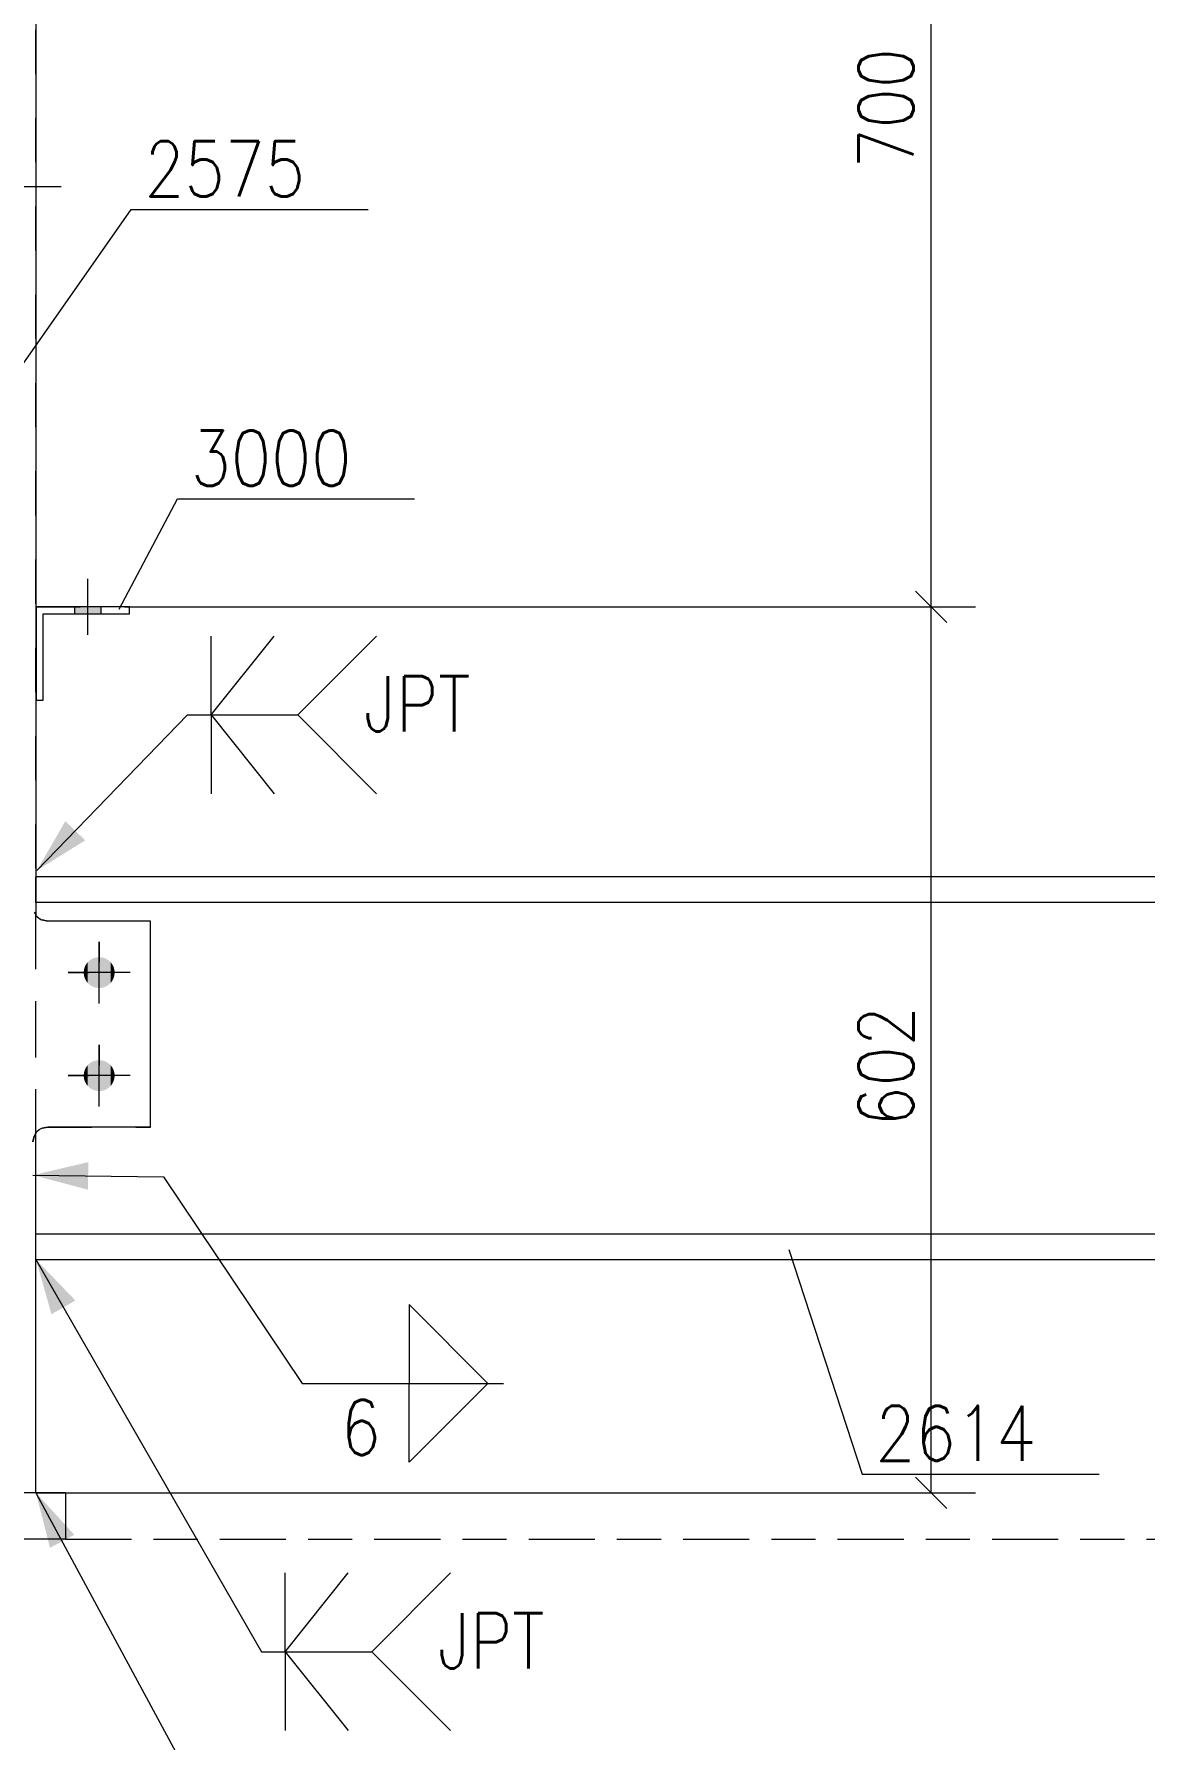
# Model space of a CAD drawing. Header units: millimetres. Extents: x 5 to 846, y 5 to 599.
# Drawn here: x 118.5 to 168.8, y 361 to 438.3 of the extents above; entities that cross this region are included whole.
import ezdxf

# ---------------------------------------------------------------- set-up
doc = ezdxf.new("R2010")
doc.units = ezdxf.units.MM
for name, pattern in [('XKITLINE00', [0]), ('XKITLINE02', [4, 2, -2]), ('XKITLINE06', [7, 3, -1, 2, -1])]:
    doc.linetypes.add(name, pattern=pattern)
for name, color, linetype, lineweight in [('Cota', 4, 'Continuous', 0), ('Marca da peça', 2, 'Continuous', 0), ('Objeto gráfico', 3, 'Continuous', 0), ('Parafuso', 3, 'Continuous', 0), ('Peça', 2, 'Continuous', 0), ('Solda', 1, 'Continuous', 0)]:
    doc.layers.add(name, color=color, linetype=linetype, lineweight=lineweight)
doc.styles.add('ROMANS', font='ROMANS__.TTF')
doc.styles.add('SIMPLEX', font='SIMPLEX_.TTF')

msp = doc.modelspace()

# ---------------------------------------------------------------- hatches: boundary and pattern name
at = {"layer": 'Parafuso'}
msp.add_hatch(color=7, dxfattribs=at).paths.add_polyline_path([(120.298, 411.986), (120.298, 412.303), (121.498, 412.303), (121.498, 411.986)], flags=17)
at = {"layer": 'Solda'}
msp.add_hatch(color=7, dxfattribs=at).paths.add_polyline_path([(118.6, 400.361), (119.89, 402.592), (120.788, 401.722)], flags=17)

# ---------------------------------------------------------------- linework, layer by layer
at = {"layer": 'Cota', "color": 7, "linetype": 'XKITLINE00', "lineweight": 0}
for p, q in [((159.135, 412.303), (159.135, 458.97)), ((113.056, 431.353), (119.701, 431.353)), ((113.056, 431.353), (119.701, 431.353)), ((158.428, 413.01), (159.842, 411.596)), ((158.428, 413.01), (159.842, 411.596)), ((122.798, 412.303), (161.135, 412.303)), ((122.798, 412.303), (161.135, 412.303)), ((159.135, 372.164), (159.135, 412.303)), ((158.428, 372.872), (159.842, 371.457)), ((118.556, 372.164), (161.135, 372.164))]:
    msp.add_line(p, q, dxfattribs=at)
at = {"layer": 'Cota', "color": 3}
for p in [(159.135, 412.303), (159.135, 412.303), (159.135, 372.164)]:
    msp.add_point(p, dxfattribs=at)
at = {"layer": 'Marca da peça', "color": 7, "linetype": 'XKITLINE00', "lineweight": 0}
for p, q in [((114.988, 419.064), (122.871, 430.298)), ((122.871, 430.298), (133.612, 430.298)), ((122.326, 412.19), (124.972, 417.191)), ((124.972, 417.191), (135.713, 417.191)), ((152.676, 383.192), (156.002, 373.007)), ((156.002, 373.007), (166.743, 373.007))]:
    msp.add_line(p, q, dxfattribs=at)
at = {"layer": 'Objeto gráfico', "color": 7, "linetype": 'XKITLINE06', "lineweight": 0}
msp.add_line((119.889, 370.064), (199.889, 370.064), dxfattribs=at)
at = {"layer": 'Parafuso', "color": 7, "linetype": 'XKITLINE00', "lineweight": 0}
for p, q in [((120.898, 413.573), (120.898, 411.033)), ((120.298, 412.303), (120.298, 411.986)), ((121.498, 412.303), (121.498, 411.986)), ((121.422, 394.331), (121.422, 397.131)), ((121.422, 397.131), (121.422, 396.199)), ((122.822, 395.731), (120.022, 395.731)), ((120.022, 395.731), (120.955, 395.731)), ((122.822, 395.731), (121.89, 395.731)), ((121.422, 394.331), (121.422, 395.264)), ((121.422, 389.665), (121.422, 392.465)), ((121.422, 392.465), (121.422, 391.532)), ((122.822, 391.065), (120.022, 391.065)), ((120.022, 391.065), (120.955, 391.065)), ((122.822, 391.065), (121.89, 391.065)), ((121.422, 389.665), (121.422, 390.597))]:
    msp.add_line(p, q, dxfattribs=at)
at = {"layer": 'Parafuso', "color": 7}
for points in [[(120.723, 395.697), (120.722, 395.731), (120.723, 395.766)], [(120.726, 395.663), (120.723, 395.766), (120.726, 395.8)], [(120.723, 395.697), (120.723, 395.766), (120.726, 395.663)], [(120.73, 395.629), (120.726, 395.8), (120.73, 395.834)], [(120.726, 395.663), (120.726, 395.8), (120.73, 395.629)], [(120.736, 395.595), (120.73, 395.834), (120.736, 395.868)], [(120.73, 395.629), (120.73, 395.834), (120.736, 395.595)], [(120.743, 395.561), (120.736, 395.868), (120.743, 395.901)], [(120.736, 395.595), (120.736, 395.868), (120.743, 395.561)], [(120.752, 395.528), (120.743, 395.901), (120.752, 395.934)], [(120.743, 395.561), (120.743, 395.901), (120.752, 395.528)], [(120.763, 395.495), (120.752, 395.934), (120.763, 395.967)], [(120.752, 395.528), (120.752, 395.934), (120.763, 395.495)], [(120.776, 395.463), (120.763, 395.967), (120.776, 395.999)], [(120.763, 395.495), (120.763, 395.967), (120.776, 395.463)], [(120.789, 395.432), (120.776, 395.999), (120.789, 396.031)], [(120.776, 395.463), (120.776, 395.999), (120.789, 395.432)], [(120.805, 395.401), (120.789, 396.031), (120.805, 396.061)], [(120.789, 395.432), (120.789, 396.031), (120.805, 395.401)], [(120.822, 395.371), (120.805, 396.061), (120.822, 396.091)], [(120.805, 395.401), (120.805, 396.061), (120.822, 395.371)], [(120.84, 395.342), (120.822, 396.091), (120.84, 396.12)], [(120.822, 395.371), (120.822, 396.091), (120.84, 395.342)], [(120.86, 395.314), (120.84, 396.12), (120.86, 396.148)], [(120.84, 395.342), (120.84, 396.12), (120.86, 395.314)], [(120.881, 395.287), (120.86, 396.148), (120.881, 396.175)], [(120.86, 395.314), (120.86, 396.148), (120.881, 395.287)], [(120.904, 395.261), (120.881, 396.175), (120.904, 396.201)], [(120.881, 395.287), (120.881, 396.175), (120.904, 395.261)], [(120.927, 395.236), (120.904, 396.201), (120.927, 396.226)], [(120.904, 395.261), (120.904, 396.201), (120.927, 395.236)], [(120.952, 395.213), (120.927, 396.226), (120.952, 396.25)], [(120.927, 395.236), (120.927, 396.226), (120.952, 395.213)], [(120.978, 395.19), (120.952, 396.25), (120.978, 396.272)], [(120.952, 395.213), (120.952, 396.25), (120.978, 395.19)], [(121.005, 395.169), (120.978, 396.272), (121.005, 396.294)], [(120.978, 395.19), (120.978, 396.272), (121.005, 395.169)], [(121.033, 395.149), (121.005, 396.294), (121.033, 396.313)], [(121.005, 395.169), (121.005, 396.294), (121.033, 395.149)], [(121.062, 395.131), (121.033, 396.313), (121.062, 396.332)], [(121.033, 395.149), (121.033, 396.313), (121.062, 395.131)], [(121.092, 395.114), (121.062, 396.332), (121.092, 396.349)], [(121.062, 395.131), (121.062, 396.332), (121.092, 395.114)], [(121.123, 395.098), (121.092, 396.349), (121.123, 396.364)], [(121.092, 395.114), (121.092, 396.349), (121.123, 395.098)], [(121.154, 395.085), (121.123, 396.364), (121.154, 396.378)], [(121.123, 395.098), (121.123, 396.364), (121.154, 395.085)], [(121.186, 395.072), (121.154, 396.378), (121.186, 396.39)], [(121.154, 395.085), (121.154, 396.378), (121.186, 395.072)], [(121.219, 395.061), (121.186, 396.39), (121.219, 396.401)], [(121.186, 395.072), (121.186, 396.39), (121.219, 395.061)], [(121.252, 395.052), (121.219, 396.401), (121.252, 396.41)], [(121.219, 395.061), (121.219, 396.401), (121.252, 395.052)], [(121.286, 395.045), (121.252, 396.41), (121.286, 396.418)], [(121.252, 395.052), (121.252, 396.41), (121.286, 395.045)], [(121.32, 395.039), (121.286, 396.418), (121.32, 396.424)], [(121.286, 395.045), (121.286, 396.418), (121.32, 395.039)], [(121.354, 395.035), (121.32, 396.424), (121.354, 396.428)], [(121.32, 395.039), (121.32, 396.424), (121.354, 395.035)], [(121.388, 395.032), (121.354, 396.428), (121.388, 396.43)], [(121.354, 395.035), (121.354, 396.428), (121.388, 395.032)], [(121.422, 395.031), (121.388, 396.43), (121.422, 396.431)], [(121.388, 395.032), (121.388, 396.43), (121.422, 395.031)], [(121.422, 395.031), (121.422, 396.431), (121.457, 395.032)], [(121.457, 395.032), (121.422, 396.431), (121.457, 396.43)], [(121.457, 395.032), (121.457, 396.43), (121.491, 395.035)], [(121.491, 395.035), (121.457, 396.43), (121.491, 396.428)], [(121.491, 395.035), (121.491, 396.428), (121.525, 395.039)], [(121.525, 395.039), (121.491, 396.428), (121.525, 396.424)], [(121.525, 395.039), (121.525, 396.424), (121.559, 395.045)], [(121.559, 395.045), (121.525, 396.424), (121.559, 396.418)], [(121.559, 395.045), (121.559, 396.418), (121.592, 395.052)], [(121.592, 395.052), (121.559, 396.418), (121.592, 396.41)], [(121.592, 395.052), (121.592, 396.41), (121.625, 395.061)], [(121.625, 395.061), (121.592, 396.41), (121.625, 396.401)], [(121.625, 395.061), (121.625, 396.401), (121.658, 395.072)], [(121.658, 395.072), (121.625, 396.401), (121.658, 396.39)], [(121.658, 395.072), (121.658, 396.39), (121.69, 395.085)], [(121.69, 395.085), (121.658, 396.39), (121.69, 396.378)], [(121.69, 395.085), (121.69, 396.378), (121.722, 395.098)], [(121.722, 395.098), (121.69, 396.378), (121.722, 396.364)], [(121.722, 395.098), (121.722, 396.364), (121.752, 395.114)], [(121.752, 395.114), (121.722, 396.364), (121.752, 396.349)], [(121.752, 395.114), (121.752, 396.349), (121.782, 395.131)], [(121.782, 395.131), (121.752, 396.349), (121.782, 396.332)], [(121.782, 395.131), (121.782, 396.332), (121.811, 395.149)], [(121.811, 395.149), (121.782, 396.332), (121.811, 396.313)], [(121.811, 395.149), (121.811, 396.313), (121.839, 395.169)], [(121.839, 395.169), (121.811, 396.313), (121.839, 396.294)], [(121.839, 395.169), (121.839, 396.294), (121.866, 395.19)], [(121.866, 395.19), (121.839, 396.294), (121.866, 396.272)], [(121.866, 395.19), (121.866, 396.272), (121.892, 395.213)], [(121.892, 395.213), (121.866, 396.272), (121.892, 396.25)], [(121.892, 395.213), (121.892, 396.25), (121.917, 395.236)], [(121.917, 395.236), (121.892, 396.25), (121.917, 396.226)], [(121.917, 395.236), (121.917, 396.226), (121.941, 395.261)], [(121.941, 395.261), (121.917, 396.226), (121.941, 396.201)], [(121.941, 395.261), (121.941, 396.201), (121.963, 395.287)], [(121.963, 395.287), (121.941, 396.201), (121.963, 396.175)], [(121.963, 395.287), (121.963, 396.175), (121.984, 395.314)], [(121.984, 395.314), (121.963, 396.175), (121.984, 396.148)], [(121.984, 395.314), (121.984, 396.148), (122.004, 395.342)], [(122.004, 395.342), (121.984, 396.148), (122.004, 396.12)], [(122.004, 395.342), (122.004, 396.12), (122.023, 395.371)], [(122.023, 395.371), (122.004, 396.12), (122.023, 396.091)], [(122.023, 395.371), (122.023, 396.091), (122.04, 395.401)], [(122.04, 395.401), (122.023, 396.091), (122.04, 396.061)], [(122.04, 395.401), (122.04, 396.061), (122.055, 395.432)], [(122.055, 395.432), (122.04, 396.061), (122.055, 396.031)], [(122.055, 395.432), (122.055, 396.031), (122.069, 395.463)], [(122.069, 395.463), (122.055, 396.031), (122.069, 395.999)], [(122.069, 395.463), (122.069, 395.999), (122.081, 395.495)], [(122.081, 395.495), (122.069, 395.999), (122.081, 395.967)], [(122.081, 395.495), (122.081, 395.967), (122.092, 395.528)], [(122.092, 395.528), (122.081, 395.967), (122.092, 395.934)], [(122.092, 395.528), (122.092, 395.934), (122.101, 395.561)], [(122.101, 395.561), (122.092, 395.934), (122.101, 395.901)], [(122.101, 395.561), (122.101, 395.901), (122.109, 395.595)], [(122.109, 395.595), (122.101, 395.901), (122.109, 395.868)], [(122.109, 395.595), (122.109, 395.868), (122.115, 395.629)], [(122.115, 395.629), (122.109, 395.868), (122.115, 395.834)], [(122.115, 395.629), (122.115, 395.834), (122.119, 395.663)], [(122.119, 395.663), (122.115, 395.834), (122.119, 395.8)], [(122.119, 395.663), (122.119, 395.8), (122.121, 395.697)], [(122.121, 395.697), (122.119, 395.8), (122.121, 395.766)], [(122.121, 395.697), (122.121, 395.766), (122.122, 395.731)], [(120.723, 391.03), (120.722, 391.065), (120.723, 391.099)], [(120.726, 390.996), (120.723, 391.099), (120.726, 391.133)], [(120.723, 391.03), (120.723, 391.099), (120.726, 390.996)], [(120.73, 390.962), (120.726, 391.133), (120.73, 391.167)], [(120.726, 390.996), (120.726, 391.133), (120.73, 390.962)], [(120.736, 390.928), (120.73, 391.167), (120.736, 391.201)], [(120.73, 390.962), (120.73, 391.167), (120.736, 390.928)], [(120.743, 390.895), (120.736, 391.201), (120.743, 391.235)], [(120.736, 390.928), (120.736, 391.201), (120.743, 390.895)], [(120.752, 390.861), (120.743, 391.235), (120.752, 391.268)], [(120.743, 390.895), (120.743, 391.235), (120.752, 390.861)], [(120.763, 390.829), (120.752, 391.268), (120.763, 391.3)], [(120.752, 390.861), (120.752, 391.268), (120.763, 390.829)], [(120.776, 390.797), (120.763, 391.3), (120.776, 391.332)], [(120.763, 390.829), (120.763, 391.3), (120.776, 390.797)], [(120.789, 390.765), (120.776, 391.332), (120.789, 391.364)], [(120.776, 390.797), (120.776, 391.332), (120.789, 390.765)], [(120.805, 390.735), (120.789, 391.364), (120.805, 391.395)], [(120.789, 390.765), (120.789, 391.364), (120.805, 390.735)], [(120.822, 390.705), (120.805, 391.395), (120.822, 391.424)], [(120.805, 390.735), (120.805, 391.395), (120.822, 390.705)], [(120.84, 390.676), (120.822, 391.424), (120.84, 391.454)], [(120.822, 390.705), (120.822, 391.424), (120.84, 390.676)], [(120.86, 390.648), (120.84, 391.454), (120.86, 391.482)], [(120.84, 390.676), (120.84, 391.454), (120.86, 390.648)], [(120.881, 390.621), (120.86, 391.482), (120.881, 391.509)], [(120.86, 390.648), (120.86, 391.482), (120.881, 390.621)], [(120.904, 390.595), (120.881, 391.509), (120.904, 391.535)], [(120.881, 390.621), (120.881, 391.509), (120.904, 390.595)], [(120.927, 390.57), (120.904, 391.535), (120.927, 391.56)], [(120.904, 390.595), (120.904, 391.535), (120.927, 390.57)], [(120.952, 390.546), (120.927, 391.56), (120.952, 391.583)], [(120.927, 390.57), (120.927, 391.56), (120.952, 390.546)], [(120.978, 390.523), (120.952, 391.583), (120.978, 391.606)], [(120.952, 390.546), (120.952, 391.583), (120.978, 390.523)], [(121.005, 390.502), (120.978, 391.606), (121.005, 391.627)], [(120.978, 390.523), (120.978, 391.606), (121.005, 390.502)], [(121.033, 390.483), (121.005, 391.627), (121.033, 391.647)], [(121.005, 390.502), (121.005, 391.627), (121.033, 390.483)], [(121.062, 390.464), (121.033, 391.647), (121.062, 391.665)], [(121.033, 390.483), (121.033, 391.647), (121.062, 390.464)], [(121.092, 390.447), (121.062, 391.665), (121.092, 391.682)], [(121.062, 390.464), (121.062, 391.665), (121.092, 390.447)], [(121.123, 390.432), (121.092, 391.682), (121.123, 391.697)], [(121.092, 390.447), (121.092, 391.682), (121.123, 390.432)], [(121.154, 390.418), (121.123, 391.697), (121.154, 391.711)], [(121.123, 390.432), (121.123, 391.697), (121.154, 390.418)], [(121.186, 390.406), (121.154, 391.711), (121.186, 391.724)], [(121.154, 390.418), (121.154, 391.711), (121.186, 390.406)], [(121.219, 390.395), (121.186, 391.724), (121.219, 391.734)], [(121.186, 390.406), (121.186, 391.724), (121.219, 390.395)], [(121.252, 390.386), (121.219, 391.734), (121.252, 391.744)], [(121.219, 390.395), (121.219, 391.734), (121.252, 390.386)], [(121.286, 390.378), (121.252, 391.744), (121.286, 391.751)], [(121.252, 390.386), (121.252, 391.744), (121.286, 390.378)], [(121.32, 390.372), (121.286, 391.751), (121.32, 391.757)], [(121.286, 390.378), (121.286, 391.751), (121.32, 390.372)], [(121.354, 390.368), (121.32, 391.757), (121.354, 391.761)], [(121.32, 390.372), (121.32, 391.757), (121.354, 390.368)], [(121.388, 390.365), (121.354, 391.761), (121.388, 391.764)], [(121.354, 390.368), (121.354, 391.761), (121.388, 390.365)], [(121.422, 390.365), (121.388, 391.764), (121.422, 391.765)], [(121.388, 390.365), (121.388, 391.764), (121.422, 390.365)], [(121.422, 390.365), (121.422, 391.765), (121.457, 390.365)], [(121.457, 390.365), (121.422, 391.765), (121.457, 391.764)], [(121.457, 390.365), (121.457, 391.764), (121.491, 390.368)], [(121.491, 390.368), (121.457, 391.764), (121.491, 391.761)], [(121.491, 390.368), (121.491, 391.761), (121.525, 390.372)], [(121.525, 390.372), (121.491, 391.761), (121.525, 391.757)], [(121.525, 390.372), (121.525, 391.757), (121.559, 390.378)], [(121.559, 390.378), (121.525, 391.757), (121.559, 391.751)], [(121.559, 390.378), (121.559, 391.751), (121.592, 390.386)], [(121.592, 390.386), (121.559, 391.751), (121.592, 391.744)], [(121.592, 390.386), (121.592, 391.744), (121.625, 390.395)], [(121.625, 390.395), (121.592, 391.744), (121.625, 391.734)], [(121.625, 390.395), (121.625, 391.734), (121.658, 390.406)], [(121.658, 390.406), (121.625, 391.734), (121.658, 391.724)], [(121.658, 390.406), (121.658, 391.724), (121.69, 390.418)], [(121.69, 390.418), (121.658, 391.724), (121.69, 391.711)], [(121.69, 390.418), (121.69, 391.711), (121.722, 390.432)], [(121.722, 390.432), (121.69, 391.711), (121.722, 391.697)], [(121.722, 390.432), (121.722, 391.697), (121.752, 390.447)], [(121.752, 390.447), (121.722, 391.697), (121.752, 391.682)], [(121.752, 390.447), (121.752, 391.682), (121.782, 390.464)], [(121.782, 390.464), (121.752, 391.682), (121.782, 391.665)], [(121.782, 390.464), (121.782, 391.665), (121.811, 390.483)], [(121.811, 390.483), (121.782, 391.665), (121.811, 391.647)], [(121.811, 390.483), (121.811, 391.647), (121.839, 390.502)], [(121.839, 390.502), (121.811, 391.647), (121.839, 391.627)], [(121.839, 390.502), (121.839, 391.627), (121.866, 390.523)], [(121.866, 390.523), (121.839, 391.627), (121.866, 391.606)], [(121.866, 390.523), (121.866, 391.606), (121.892, 390.546)], [(121.892, 390.546), (121.866, 391.606), (121.892, 391.583)], [(121.892, 390.546), (121.892, 391.583), (121.917, 390.57)], [(121.917, 390.57), (121.892, 391.583), (121.917, 391.56)], [(121.917, 390.57), (121.917, 391.56), (121.941, 390.595)], [(121.941, 390.595), (121.917, 391.56), (121.941, 391.535)], [(121.941, 390.595), (121.941, 391.535), (121.963, 390.621)], [(121.963, 390.621), (121.941, 391.535), (121.963, 391.509)], [(121.963, 390.621), (121.963, 391.509), (121.984, 390.648)], [(121.984, 390.648), (121.963, 391.509), (121.984, 391.482)], [(121.984, 390.648), (121.984, 391.482), (122.004, 390.676)], [(122.004, 390.676), (121.984, 391.482), (122.004, 391.454)], [(122.004, 390.676), (122.004, 391.454), (122.023, 390.705)], [(122.023, 390.705), (122.004, 391.454), (122.023, 391.424)], [(122.023, 390.705), (122.023, 391.424), (122.04, 390.735)], [(122.04, 390.735), (122.023, 391.424), (122.04, 391.395)], [(122.04, 390.735), (122.04, 391.395), (122.055, 390.765)], [(122.055, 390.765), (122.04, 391.395), (122.055, 391.364)], [(122.055, 390.765), (122.055, 391.364), (122.069, 390.797)], [(122.069, 390.797), (122.055, 391.364), (122.069, 391.332)], [(122.069, 390.797), (122.069, 391.332), (122.081, 390.829)], [(122.081, 390.829), (122.069, 391.332), (122.081, 391.3)], [(122.081, 390.829), (122.081, 391.3), (122.092, 390.861)], [(122.092, 390.861), (122.081, 391.3), (122.092, 391.268)], [(122.092, 390.861), (122.092, 391.268), (122.101, 390.895)], [(122.101, 390.895), (122.092, 391.268), (122.101, 391.235)], [(122.101, 390.895), (122.101, 391.235), (122.109, 390.928)], [(122.109, 390.928), (122.101, 391.235), (122.109, 391.201)], [(122.109, 390.928), (122.109, 391.201), (122.115, 390.962)], [(122.115, 390.962), (122.109, 391.201), (122.115, 391.167)], [(122.115, 390.962), (122.115, 391.167), (122.119, 390.996)], [(122.119, 390.996), (122.115, 391.167), (122.119, 391.133)], [(122.119, 390.996), (122.119, 391.133), (122.121, 391.03)], [(122.121, 391.03), (122.119, 391.133), (122.121, 391.099)], [(122.121, 391.03), (122.121, 391.099), (122.122, 391.065)]]:
    msp.add_solid(points, dxfattribs=at)
at = {"layer": 'Peça', "color": 4, "linetype": 'XKITLINE00', "lineweight": 0}
for p, q in [((118.556, 551.598), (118.556, 398.353)), ((118.564, 412.303), (118.564, 408.07)), ((122.798, 412.303), (118.564, 412.303)), ((118.882, 408.07), (118.882, 411.986)), ((118.882, 411.986), (122.798, 411.986)), ((122.798, 411.986), (122.798, 412.303)), ((118.564, 408.07), (118.882, 408.07)), ((118.556, 398.911), (118.556, 400.064)), ((201.222, 400.064), (118.556, 400.064)), ((201.222, 398.911), (118.556, 398.911)), ((119.089, 398.065), (118.834, 398.115)), ((123.756, 398.065), (119.089, 398.065)), ((123.756, 388.731), (123.756, 398.065)), ((118.422, 388.065), (118.473, 388.32)), ((118.556, 372.164), (118.556, 388.443)), ((118.834, 388.681), (119.089, 388.731)), ((123.756, 388.731), (119.089, 388.731)), ((118.556, 382.731), (118.556, 383.884)), ((201.222, 383.884), (118.556, 383.884)), ((118.556, 382.731), (201.222, 382.731)), ((119.889, 372.164), (99.889, 372.164)), ((119.889, 372.164), (119.889, 370.064)), ((119.889, 370.064), (99.889, 370.064))]:
    msp.add_line(p, q, dxfattribs=at)
at = {"layer": 'Peça', "color": 7, "linetype": 'XKITLINE02', "lineweight": 0}
for p, q in [((118.556, 388.443), (118.556, 551.598)), ((118.564, 412.303), (122.798, 412.303)), ((118.882, 411.986), (122.798, 411.986)), ((118.564, 408.07), (118.882, 408.07)), ((118.556, 383.884), (118.556, 398.911)), ((118.556, 388.443), (118.556, 398.353)), ((118.834, 398.115), (119.089, 398.065)), ((118.834, 398.115), (119.089, 398.065)), ((119.089, 398.065), (118.834, 398.115)), ((123.756, 398.065), (119.089, 398.065)), ((123.756, 388.731), (123.756, 398.065)), ((118.473, 388.32), (118.422, 388.065)), ((118.473, 388.32), (118.422, 388.065)), ((118.422, 388.065), (118.473, 388.32)), ((119.089, 388.731), (118.834, 388.681)), ((119.089, 388.731), (118.834, 388.681)), ((118.834, 388.681), (119.089, 388.731)), ((119.089, 388.731), (123.756, 388.731)), ((118.556, 372.164), (101.222, 372.164))]:
    msp.add_line(p, q, dxfattribs=at)
at = {"layer": 'Peça', "color": 4, "linetype": 'XKITLINE00', "lineweight": 0}
for centre, start, end in [((119.089, 398.731), 202.49998, 247.5), ((119.089, 388.065), 112.5, 157.5)]:
    msp.add_arc(centre, 0.667, start, end, dxfattribs=at)
at = {"layer": 'Peça', "color": 7, "linetype": 'XKITLINE02', "lineweight": 0}
for centre, start, end in [((119.089, 398.731), 202.49998, 247.5), ((119.089, 398.731), 202.49998, 247.5), ((119.089, 398.731), 202.49998, 247.5), ((119.089, 388.065), 112.5, 157.5), ((119.089, 388.065), 112.5, 157.5), ((119.089, 388.065), 112.5, 157.5)]:
    msp.add_arc(centre, 0.667, start, end, dxfattribs=at)
at = {"layer": 'Solda', "color": 3, "linetype": 'XKITLINE00', "lineweight": 0}
for p, q in [((126.492, 407.405), (129.349, 410.977)), ((126.492, 407.405), (126.492, 410.977)), ((130.42, 407.405), (133.992, 410.977)), ((126.492, 407.405), (129.349, 403.834)), ((126.492, 407.405), (126.492, 403.834)), ((130.42, 407.405), (133.992, 403.834)), ((139.039, 377.118), (135.468, 380.689)), ((135.468, 380.689), (135.468, 377.118)), ((135.468, 377.118), (139.039, 377.118)), ((135.468, 377.118), (139.039, 377.118)), ((139.039, 377.118), (135.468, 373.547)), ((135.468, 373.547), (135.468, 377.118)), ((129.848, 364.958), (132.705, 368.53)), ((129.848, 364.958), (129.848, 368.53)), ((133.777, 364.958), (137.348, 368.53)), ((129.848, 364.958), (132.705, 361.387)), ((129.848, 364.958), (129.848, 361.387)), ((133.777, 364.958), (137.348, 361.387))]:
    msp.add_line(p, q, dxfattribs=at)
at = {"layer": 'Solda', "color": 7, "linetype": 'XKITLINE00', "lineweight": 0}
for p, q in [((118.6, 400.361), (125.42, 407.405)), ((125.42, 407.405), (130.42, 407.405)), ((118.422, 386.555), (124.342, 386.47)), ((124.342, 386.47), (130.618, 377.118)), ((118.556, 382.731), (128.777, 364.958)), ((130.618, 377.118), (139.754, 377.118)), ((118.556, 372.164), (127.165, 356.221)), ((128.777, 364.958), (133.777, 364.958))]:
    msp.add_line(p, q, dxfattribs=at)
at = {"layer": 'Solda', "color": 7}
for points in [[(120.913, 385.894), (118.422, 386.555), (120.913, 387.14)], [(120.913, 385.894), (120.913, 387.14), (120.931, 387.144)], [(119.26, 380.252), (118.556, 382.731), (119.26, 382)], [(119.26, 380.252), (119.26, 382), (120.344, 380.876)], [(119.194, 369.668), (118.556, 372.164), (119.194, 371.466)], [(119.194, 369.668), (119.194, 371.466), (120.293, 370.262)]]:
    msp.add_solid(points, dxfattribs=at)

# ---------------------------------------------------------------- texts
at = {"layer": 'Cota', "color": 3, "style": 'SIMPLEX', "width": 0.85}
for s, p in [('700', (158.335, 432.156)), ('602', (158.335, 388.753))]:
    msp.add_text(s, height=2.5, rotation=90.00021, dxfattribs=at).set_placement(p)
at = {"layer": 'Marca da peça', "color": 4, "style": 'ROMANS', "width": 0.85}
for s, p in [('2575', (123.471, 430.898)), ('3000', (125.572, 417.791)), ('2614', (156.602, 373.607))]:
    msp.add_text(s, height=2.5, dxfattribs=at).set_placement(p)
at = {"layer": 'Solda', "color": 3, "style": 'ROMANS', "width": 0.85}
for s, p in [('JPT', (133.42, 406.655)), ('6', (132.368, 373.868)), ('JPT', (136.777, 364.208))]:
    msp.add_text(s, height=2.5, dxfattribs=at).set_placement(p)

doc.saveas('drawing.dxf')
